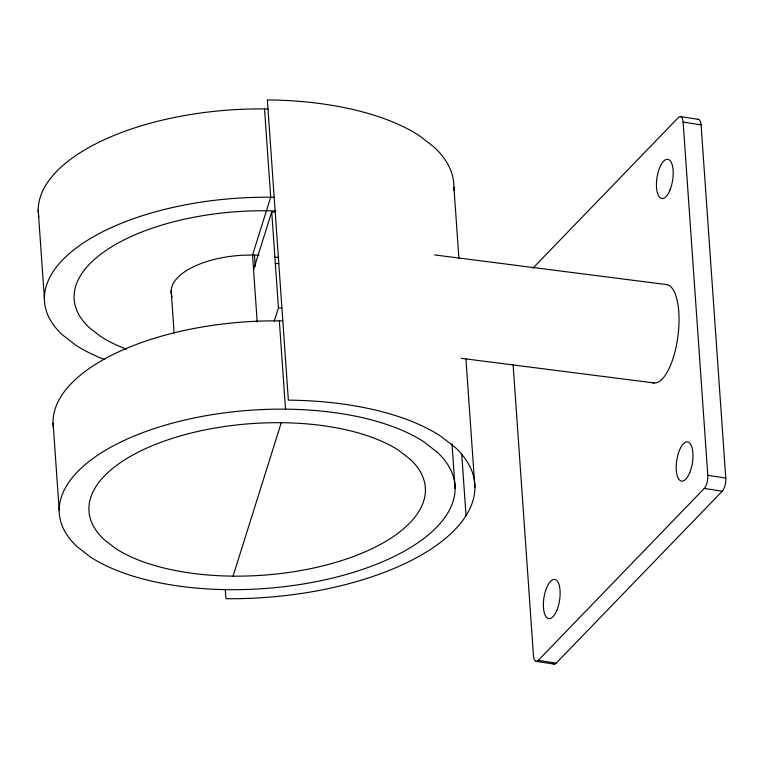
<?xml version="1.0" encoding="UTF-8"?>
<svg xmlns="http://www.w3.org/2000/svg" width="764" height="764" viewBox="0 0 764 764"><rect width="100%" height="100%" fill="white"/><g stroke="black" fill="none" stroke-linecap="round" stroke-linejoin="round"><path stroke-width="1.15" d="M253.543 269.73L271.726 211.886L275.183 211.924M274.161 321.52L278.44 307.911L271.726 211.886M233.049 576.142L281.267 422.702M532.957 268.116L678.346 117.57A9.913 3.963 -81.3 0 1 683.111 122.097L701.085 124.857L725.781 478.073A9.913 3.963 -81.3 0 1 722.247 491.204L556.211 663.133A9.913 3.963 -81.3 0 1 553.098 663.591M513.102 364.466L533.473 655.846A9.913 3.963 -81.3 0 0 538.248 660.373L704.274 488.444A9.913 3.963 -81.3 0 0 707.808 475.323L683.111 122.097M258.872 255.214A71.338 32.164 -4 0 0 254.45 255.052L244.337 255.157A71.338 32.164 -4 0 0 171.356 293.978M274.897 257.267L278.354 257.306M275.336 263.57L278.793 263.599M278.44 307.911L281.897 307.949M434.573 254.928L666.38 284.552A49.584 17.916 -82.7 0 1 677.668 338.127A49.584 17.916 -82.7 0 1 652.313 382.535M461.208 358.306L653.984 382.945M680.504 116.605L698.468 119.356M707.808 475.323L725.781 478.073M704.274 488.444L722.247 491.204M538.248 660.373L556.211 663.133M536.089 661.347L554.053 664.097M453.921 187.161L458.897 258.356M465.954 359.233L474.912 487.394M461.714 453.94L466.03 515.652M451.992 443.75L455.115 488.492M264.525 108.927L270.695 197.227L252.521 255.071L257.191 321.892M279.337 320.861L285.516 409.16M254.45 255.052L255.233 266.349M225.294 589.206L225.963 598.699A218.179 98.375 -4 0 0 431.354 548.867A218.179 98.375 -4 0 0 455.325 447.532L440.456 436.005A218.179 98.375 -4 0 0 288.353 400.135L267.362 99.903A218.179 98.375 -4 0 1 419.465 135.772L434.324 147.299A218.179 98.375 -4 0 1 453.797 190.408M171.155 290.54L174.135 333.114M38.2 210.11L44.379 298.418M59.191 510.352L53.022 422.043A198.344 89.426 -4 0 1 282.823 320.909M53.423 427.83A198.344 89.426 -4 0 1 53.031 423.208M104.458 359.462A198.344 89.426 -4 0 1 75.693 345.137L62.19 334.661A198.344 89.426 -4 0 1 85.033 241.844A198.344 89.426 -4 0 1 274.18 197.274M126.471 349.167A168.596 76.018 -4 0 1 100.695 336.485L89.207 327.584A168.596 76.018 -4 0 1 110.665 247.393A168.596 76.018 -4 0 1 275.909 210.988M697.408 119.518A9.913 3.963 -81.3 0 1 701.085 124.857M172.177 296.9A71.338 32.164 -4 0 1 171.594 295.114M38.783 217.052A198.344 89.426 -4 0 1 38.458 214.751M38.257 212.43A198.344 89.426 -4 0 1 268.011 108.975M437.304 452.25L423.791 441.773A198.344 89.426 -4 0 0 162.445 426.006A198.344 89.426 -4 0 0 77.002 546.594L90.515 557.061A198.344 89.426 -4 0 0 351.86 572.828A198.344 89.426 -4 0 0 437.304 452.25M410.287 459.326L398.798 450.416A168.596 76.018 -4 0 0 176.656 437.018A168.596 76.018 -4 0 0 104.028 539.518L115.517 548.418A168.596 76.018 -4 0 0 337.659 561.817A168.596 76.018 -4 0 0 410.287 459.326M556.889 610.245A19.835 7.927 -81.3 0 0 554.941 579.456A19.835 7.927 -81.3 0 0 543.443 607.39A19.835 7.927 -81.3 0 0 556.889 610.245M670.047 189.911A19.835 7.927 -81.3 0 0 667.908 159.323A19.835 7.927 -81.3 0 0 656.524 187.514A19.835 7.927 -81.3 0 0 670.047 189.911M689.806 472.486A19.835 7.927 -81.3 0 0 687.667 441.898A19.835 7.927 -81.3 0 0 676.283 470.089A19.835 7.927 -81.3 0 0 689.806 472.486"/></g></svg>
